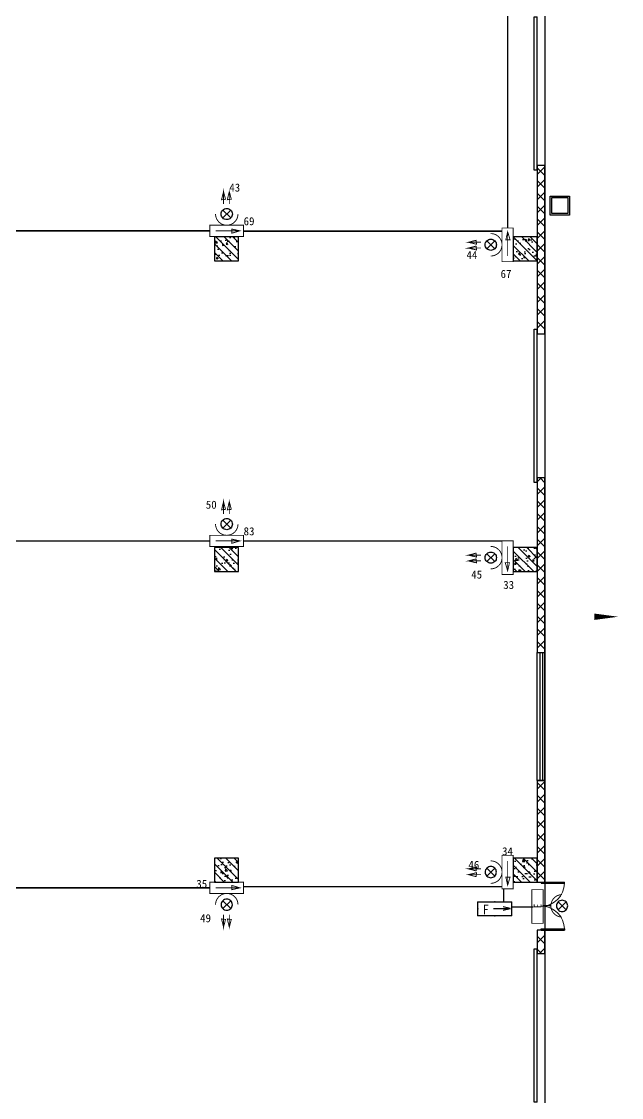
# Model space of a CAD drawing. Header units: millimetres. Extents: x -633009578 to 5705885, y -633235091 to 2571734.
# Drawn here: x 3147826 to 3166546, y 2140835 to 2174435 of the extents above; entities that cross this region are included whole.
import ezdxf
from ezdxf.enums import TextEntityAlignment as Align

# ---------------------------------------------------------------- set-up
doc = ezdxf.new("R2010")
doc.units = ezdxf.units.MM
doc.header["$LTSCALE"] = 1000
doc.header["$MEASUREMENT"] = 0
doc.linetypes.add('DASH', pattern=[0.35, 0.25, -0.1])
doc.layers.get('0').update_dxf_attribs({"color": 9})
for name, color, linetype in [('000000000000电气', 7, 'Continuous'), ('A-COLUM(柱)', 255, 'Continuous'), ('A-DI-S(箭头)', 76, 'Continuous'), ('A-DOOR(门）', 4, 'Continuous'), ('A-F-AREA(计算)', 5, 'Continuous'), ('A-HATH(填充)', 8, 'Continuous'), ('A-ROOF-G(钢构)', 25, 'Continuous'), ('A-WINDOW（窗）', 4, 'Continuous'), ('WALL', 9, 'Continuous'), ('电-强电平面-线缆', 3, 'Continuous'), ('设备-照明', 3, 'Continuous')]:
    doc.layers.add(name, color=color, linetype=linetype)
doc.styles.add('_TEL_DIM', font='simhei.ttf', dxfattribs={"height": 3.5, "bigfont": 'HZTXT'})
doc.styles.add('IDQSTYLE', font='simhei.ttf', dxfattribs={"width": 0.707, "bigfont": 'hztxt.shx'})
doc.styles.get("Standard").update_dxf_attribs({"font": 'simhei.ttf', "bigfont": 'hztxt.shx'})
doc.styles.add('宋体', font='simhei.ttf')
pattern_1 = [(45, (597821.4751960551, 677964.29318137), (-200.0002033111466, 200.0002033111467), []), (135, (597821.4751960551, 677964.29318137), (-200.0002033111467, -200.0002033111466), [])]

# ---------------------------------------------------------------- blocks, each defined once
blk = doc.blocks.new('HC000080')
at = {"color": 0, "linetype": 'Continuous', "const_width": 0.2}
blk.add_lwpolyline([(-3.75, 1.25), (3.75, 1.25), (3.75, -1.25), (-3.75, -1.25), (-3.75, 1.25)], dxfattribs=at)
at = {"color": 0, "style": 'IDQSTYLE', "width": 0.7}
for tag, p in [('E', (-0.3130491551307273, -0.8903283460458624)), ('PSFHATT', (5.75, -1.25))]:
    blk.add_attdef(tag, p, '', height=1.715220417977644, dxfattribs=at)
blk = doc.blocks.new('HC000063')
at = {"color": 0, "linetype": 'Continuous'}
for p, q in [((-0.8838834764831063, -0.8838834764831631), (0.8838834764831063, 0.8838834764829926)), ((-0.8838834764830494, 0.8838834764830494), (0.8838834764831631, -0.8838834764831631))]:
    blk.add_line(p, q, dxfattribs=at)
at = {"color": 0, "linetype": 'Continuous', "const_width": 0.2}
blk.add_lwpolyline([(5.77736507722736e-14, 2.499999999999886, 0.1989123673796648), (-1.767766952966326, 1.767766952966213, 0.1989123673796613), (-2.5, -1.128255746208508e-13, 0.1989123673796761), (-1.767766952966326, -1.767766952966497, 0.1989123673796782), (5.594010226827932e-14, -2.500000000000284)], format="xyb", dxfattribs=at)
at = {"color": 0, "linetype": 'Continuous'}
for centre, radius, start, end in [((1.49213974509621e-13, -1.27897692436818e-13), 1.250000000000206, 135.0000000000062, 179.9999999999993), ((-9.120482147295661e-14, -2.025046796916286e-13), 1.250000000000089, 89.99999999999582, 134.999999999996), ((-2.248201624865942e-14, -2.025046796916286e-13), 1.250000000000089, 45.00000000000399, 89.99999999999898), ((-2.62456723021387e-13, -1.277311589831243e-13), 1.250000000000206, 6.4374426752811e-13, 44.9999999999938), ((-9.126033262418787e-14, -1.422195694544826e-13), 1.249999999999966, 179.9999999999987, 225.000000000002), ((-9.131584377541913e-14, -1.623146062001979e-13), 1.249999999999951, 225.0000000000013, 270.0000000000042), ((-2.270406085358445e-14, -2.442490654175344e-14), 1.250000000000089, 270.000000000001, 314.9999999999997), ((-1.598721155460225e-13, -1.4210854715202e-13), 1.250000000000103, 315.000000000008, 1.302755197527349e-12)]:
    blk.add_arc(centre, radius, start, end, dxfattribs=at)
at = {"color": 0, "style": 'IDQSTYLE', "width": 0.7}
blk.add_attdef('PSFHATT', (3.250000009999943, -2.500000010000284), '', height=2.5, dxfattribs=at)
blk = doc.blocks.new('HC000064')
at = {"color": 0, "linetype": 'Continuous'}
for p, q in [((-0.8838834764831063, -0.8838834764831063), (0.8838834764831063, 0.8838834764831063)), ((-0.8838834764830494, 0.8838834764831063), (0.8838834764831631, -0.8838834764831063))]:
    blk.add_line(p, q, dxfattribs=at)
at = {"color": 0, "linetype": 'Continuous', "const_width": 0.2}
blk.add_lwpolyline([(5.710751695749348e-14, 2.499999999999886, 0.1989123673796647), (-1.767766952966326, 1.767766952966327, 0.1989123673796613), (-2.5, 1.951292859901378e-16, 0.1989123673796761), (-1.767766952966326, -1.76776695296644, 0.1989123673796782), (5.594010226827932e-14, -2.500000000000227)], format="xyb", dxfattribs=at)
for points in [[(2.226896073527712, 0.5659208660671311), (5.003498004369476, 0.5624686703930024), (3.296463286048663, 1.009912150058199), (3.185957433181557, 0.1260038671447887), (5.003498004369476, 0.5624686703930024)], [(2.224443767981995, -0.721123763554715), (5.001045698823816, -0.7245759592289005), (3.294010980502946, -0.2771324795636474), (3.18350512763584, -1.161040762477114), (5.001045698823816, -0.7245759592289005)]]:
    blk.add_lwpolyline(points, dxfattribs=at)
at = {"color": 0, "linetype": 'Continuous'}
for centre, radius, start, end in [((1.199040866595169e-14, -7.105427357601002e-14), 1.250000000000069, 135.0000000000036, 179.9999999999968), ((-2.259303855112194e-14, -1.740829702612245e-13), 1.250000000000117, 89.99999999999898, 134.9999999999991), ((-9.10937991704941e-14, -1.740829702612245e-13), 1.250000000000117, 45.00000000000085, 89.99999999999582), ((-1.252331571777177e-13, -7.088774012231625e-14), 1.250000000000068, 3.249254662582951e-12, 44.99999999999639), ((-2.284838984678572e-13, -5.684341886080801e-14), 1.250000000000172, 315.0000000000093, 2.605510395054555e-12), ((-2.264854970235319e-14, -5.695444116327053e-14), 1.250000000000034, 179.9999999999974, 225.0000000000007), ((-2.270406085358445e-14, -1.338928967697939e-13), 1.24999999999998, 224.9999999999983, 270.000000000001), ((-9.131584377541913e-14, 3.996802888650564e-15), 1.250000000000118, 270.0000000000042, 315.0000000000028)]:
    blk.add_arc(centre, radius, start, end, dxfattribs=at)
at = {"color": 0, "style": 'IDQSTYLE', "width": 0.7}
blk.add_attdef('PSFHATT', (7.003498004369476, -2.500000010000227), '', height=2.5, dxfattribs=at)
blk = doc.blocks.new('HC000078')
at = {"color": 0, "linetype": 'Continuous', "const_width": 0.2}
for points in [[(-3.750000000000028, 1.25), (3.75, 1.25), (3.75, -1.25), (-3.750000000000028, -1.25), (-3.750000000000028, 1.25)], [(2.5, 0), (-2.500000000000028, 0)]]:
    blk.add_lwpolyline(points, dxfattribs=at)
blk.add_lwpolyline([(2.917016710174721, 0), (1.120131515022848, 0.3984556212736834), (1.120131515022848, -0.539087017017323)], close=True, dxfattribs=at)
at = {"color": 0, "style": 'IDQSTYLE', "width": 0.7}
blk.add_attdef('PSFHATT', (5.75, -1.25), '', height=2.5, dxfattribs=at)
blk = doc.blocks.new('$equip_U$00000097(PC-20190719OMEG)')
h = blk.add_hatch()
h.set_pattern_fill('ANGLE', color=3, scale=0.25)
h.set_pattern_definition([(0, (-95.90287843095575, -36.03268988946184), (0, 0.873125), [0.635, -0.238125]), (90, (-95.90287843095575, -36.03268988946184), (-0.873125, 5.346348682527664e-17), [0.635, -0.238125])])
h.paths.add_polyline_path([(-0.6530363404890522, 0.00859680310350086), (-0.3650363404885866, -0.06340319689661555), (-0.3650363404885866, 0.08059680310361728)])
at = {"color": 3}
for p, q in [((-0.7199999999938882, 0.2999999999974534), (-0.7199999999938882, -0.2999999999974534)), ((0.7200000000011642, 0.2999999999974534), (-0.7199999999938882, 0.2999999999974534)), ((-0.7078247590179672, 0.08059680310361728), (-0.7078247590179672, -0.06340319689661555)), ((-0.6530363404890522, 0.00859680310350086), (-0.3650363404885866, 0.08059680310361728)), ((-0.3650363404885866, -0.06340319689661555), (-0.6530363404890522, 0.00859680310350086)), ((0.05609875861409819, 0.00859680310350086), (-0.6050363404938253, 0.00859680310350086)), ((0.7200000000011642, -0.2999999999974534), (0.7200000000011642, 0.2999999999974534)), ((-0.7199999999938882, -0.2999999999974534), (0.7200000000011642, -0.2999999999974534))]:
    blk.add_line(p, q, dxfattribs=at)
at = {"color": 3, "const_width": 0.04}
blk.add_lwpolyline([(-0.7199999999938882, 0.2999999999974534), (-0.7199999999938882, -0.2999999999974534), (0.7200000000011642, -0.2999999999974534), (0.7200000000011642, 0.2999999999974534), (-0.7199999999938882, 0.2999999999974534), (-0.7199999999938882, -0.2999999999974534)], dxfattribs=at)
for p in [(0, 0.2999999999974534), (-0.7199999999938882, -1.818989403545856e-12), (-7.619048119522631e-06, -0.3000099999972008), (0.7200000000011642, -1.818989403545856e-12)]:
    blk.add_point(p)
at = {"color": 7, "style": '_TEL_DIM', "flags": 1}
for tag in ['REMARK', 'A']:
    blk.add_attdef(tag, text='', height=2.5e-05, dxfattribs=at).set_placement((0, 0), align=Align.MIDDLE_CENTER)
at = {"color": 3, "style": '_TEL_DIM'}
blk.add_attdef('F', text='', height=0.4, dxfattribs=at).set_placement((0.3836356056344812, -0.03004351179515652), align=Align.MIDDLE_CENTER)
at = {"color": 7, "style": '_TEL_DIM'}
blk.add_attdef('$TEXT$', text='', height=2.5e-05, dxfattribs=at).set_placement((0.3836356056344812, -0.03004351179333753), align=Align.MIDDLE_CENTER)
blk = doc.blocks.new('$TCHSYS$WIN2D')
for p, q in [((-0.5, 0.5), (0.5, 0.5)), ((-0.5, 0.5), (-0.4999999999999999, -0.5)), ((0.5, 0.5), (0.4999999999999998, -0.5)), ((0.5, 0.1666666666666666), (-0.5, 0.1666666666666666)), ((0.5, -0.1666666666666667), (-0.5, -0.1666666666666667)), ((-0.4999999999999999, -0.5), (0.5, -0.5))]:
    blk.add_line(p, q)
blk = doc.blocks.new('$DorLib2D$00000126')
at = {"color": 0, "linetype": 'Continuous'}
for p, q in [((-0.5319999999956053, 0.5), (-0.5319999999956053, 0.900000000000091)), ((0.5320000000047003, 0.900000000000091), (0.5320000000047003, 0.5000000000002274))]:
    blk.add_line(p, q, dxfattribs=at)
at = {"color": 0, "linetype": 'DASH'}
for p, q in [((-0.5319999999956053, 0.900000000000091), (0.5320000000047003, 0.900000000000091)), ((-0.5319999999956053, 0.5), (0.5320000000047003, 0.5000000000002274))]:
    blk.add_line(p, q, dxfattribs=at)
blk = doc.blocks.new('$DorLib2D$00000002')
for p, q in [((-0.5, -5.684341886080802e-17), (-0.5000000000000007, 0.4875)), ((-0.4750000000000007, 0.4875), (-0.5000000000000007, 0.4875)), ((-0.475, -2.842170943040401e-17), (-0.4750000000000007, 0.4875)), ((0.475, -2.842170943040401e-17), (0.4750000000000007, 0.4875)), ((0.4750000000000007, 0.4875), (0.5000000000000007, 0.4875)), ((0.5, -5.684341886080802e-17), (0.5000000000000007, 0.4875)), ((-0.5, -5.684341886080802e-17), (-0.475, -2.842170943040401e-17)), ((0.5, -5.684341886080802e-17), (0.475, -2.842170943040401e-17))]:
    blk.add_line(p, q)
at = {"lineweight": 13}
for centre, start, end in [((-0.4875, -4.263256414560601e-17), 0, 88.53071641864632), ((0.4875, -4.263256414560601e-17), 91.4692835813537, 180)]:
    blk.add_arc(centre, 0.4875, start, end, dxfattribs=at)
blk = doc.blocks.new('_FZH')
h = blk.add_hatch()
h.set_pattern_fill('钢筋混凝土', color=256, scale=0.1, style=0)
h.set_pattern_definition([(45, (0, 0), (-0.1767766952966369, 0.1767766952966369), []), (50, (0, 0), (0.7172601826007535, -0.06275213498259512), [0.07500000000000001, -0.8250000000000001]), (355, (0, 0), (-0.138751333613, 0.7521921337000119), [0.06, -0.66]), (100.4514, (0.05977168000000001, -0.00522934), (0.5785093817140216, 0.6894395420609536), [0.06374019, -0.701142112]), (46.1842, (0, 0.2), (1.067241048625645, -0.1655190143290181), [0.1125, -1.2375]), (96.6356, (0.088936745, 0.186206693), (0.9346627055487033, 0.9741178709004418), [0.095610288, -1.051713]), (351.1842, (0, 0.2), (0.9346619451336272, 0.9741186009253247), [0.09000000000000001, -0.9900000000000001]), (21, (0.1, 0.15), (0.5969070521184617, -0.4026188906653388), [0.07500000000000001, -0.8250000000000001]), (326, (0.1, 0.15), (0.2433153319215824, 0.7251500450468529), [0.06, -0.66]), (71.4514, (0.149742233, 0.116448394), (0.84022262858149, 0.3225304967099524), [0.06374019, -0.701142112]), (37.50000000000001, (0, 0), (0.01215985531729062, 0.3328938538313115), [0, -0.652, 0, -0.67, 0, -0.6625000000000001]), (7.499999999999999, (0, 0), (0.2630695374421486, 0.3944117118823603), [0, -0.382, 0, -0.637, 0, -0.2525]), (-32.5, (-0.223, 0), (0.533822436172409, -0.02255487173437976), [0, -0.25, 0, -0.78, 0, -1.035]), (-42.5, (-0.323, 0), (0.5831861693423862, 0.1001049823323177), [0, -0.325, 0, -0.518, 0, -0.735])])
h.paths.add_polyline_path([(-0.5, -0.5), (0.5, -0.5), (0.5, 0.5), (-0.5, 0.5)])
blk.add_lwpolyline([(-0.5, -0.5), (0.5, -0.5), (0.5, 0.5), (-0.5, 0.5)], close=True)

msp = doc.modelspace()

# ---------------------------------------------------------------- hatches: boundary and pattern name
at = {"layer": 'A-HATH(填充)'}
h = msp.add_hatch(dxfattribs=at)
h.set_pattern_fill('多孔材料', color=256, scale=100, style=0)
h.set_pattern_definition(pattern_1)
h.paths.add_polyline_path([(3163919.994031782, 2169934.629172276), (3163919.994031782, 2164684.924793512), (3164159.994031773, 2164684.924793512), (3164159.994031773, 2169934.629172276)])
h = msp.add_hatch(dxfattribs=at)
h.set_pattern_fill('多孔材料', color=256, scale=100, style=0)
h.set_pattern_definition(pattern_1)
h.paths.add_polyline_path([(3163919.994031782, 2160184.924793512), (3163919.994031782, 2154734.924793003), (3164159.994031774, 2154734.924793003), (3164159.994031774, 2160184.924793512)])
h = msp.add_hatch(dxfattribs=at)
h.set_pattern_fill('多孔材料', color=256, scale=100, style=0)
h.set_pattern_definition(pattern_1)
h.paths.add_polyline_path([(3163919.994031781, 2150734.924793512), (3163919.994031781, 2147559.629172784), (3164159.994031775, 2147559.629172784), (3164159.994031774, 2150734.924793512)])
h = msp.add_hatch(dxfattribs=at)
h.set_pattern_fill('多孔材料', color=256, scale=100, style=0)
h.set_pattern_definition(pattern_1)
h.paths.add_polyline_path([(3163919.994031781, 2146059.629172784), (3163919.994031781, 2145334.629172784), (3164159.994031775, 2145334.629172784), (3164159.994031775, 2146059.629172784)])

# ---------------------------------------------------------------- linework, layer by layer
at = {"layer": 'A-DI-S(箭头)'}
msp.add_lwpolyline([(3164684.298177314, 2155847.083206601, 0, 0, 0), (3166446.484361263, 2155847.083206601, 0, 200, 0), (3165696.484361263, 2155847.083206601, 0, 0, 0)], format="xyseb", dxfattribs=at)
at = {"layer": 'A-DOOR(门）'}
for p, q in [((3164159.99403178, 2174434.629172627), (3164159.99403178, 2169934.629172627)), ((3164159.99403178, 2164684.924793447), (3164159.99403178, 2160184.924793447)), ((3164159.99403178, 2145334.629172403), (3164159.99403178, 2140834.629172403))]:
    msp.add_line(p, q, dxfattribs=at)
at = {"layer": 'A-F-AREA(计算)'}
msp.add_lwpolyline([(3029879.994031782, 2196074.629172625), (3164159.994031782, 2196074.629172625), (3164159.994031782, 2059994.629172625), (3029879.994031782, 2059994.629172625)], close=True, dxfattribs=at)
at = {"layer": 'A-ROOF-G(钢构)'}
for points in [[(3164319.994031763, 2168984.629172625), (3164919.994031763, 2168984.629172625), (3164919.994031763, 2168384.629172625), (3164319.994031763, 2168384.629172625)], [(3164369.994031763, 2168934.629172625), (3164869.994031763, 2168934.629172625), (3164869.994031763, 2168434.629172625), (3164369.994031763, 2168434.629172625)]]:
    msp.add_lwpolyline(points, close=True, dxfattribs=at)
at = {"layer": 'WALL'}
for p, q in [((3163919.994031782, 2169934.629172276), (3163919.994031782, 2164684.924793512)), ((3164159.994031773, 2169934.629172276), (3163919.994031782, 2169934.629172276)), ((3164159.994031773, 2164684.924793512), (3164159.994031773, 2169934.629172276)), ((3163919.994031782, 2164684.924793512), (3164159.994031773, 2164684.924793512)), ((3163919.994031782, 2160184.924793512), (3163919.994031782, 2154734.924793003)), ((3164159.994031774, 2160184.924793512), (3163919.994031782, 2160184.924793512)), ((3164159.994031774, 2154734.924793003), (3164159.994031774, 2160184.924793512)), ((3163919.994031782, 2154734.924793003), (3164159.994031774, 2154734.924793003)), ((3163919.994031781, 2150734.924793512), (3163919.994031781, 2147559.629172784)), ((3164159.994031774, 2150734.924793512), (3163919.994031781, 2150734.924793512)), ((3164159.994031775, 2147559.629172784), (3164159.994031774, 2150734.924793512)), ((3163919.994031781, 2147559.629172784), (3164159.994031775, 2147559.629172784)), ((3163919.994031781, 2146059.629172784), (3163919.994031781, 2145334.629172784)), ((3164159.994031775, 2146059.629172784), (3163919.994031781, 2146059.629172784)), ((3164159.994031775, 2145334.629172784), (3164159.994031775, 2146059.629172784)), ((3163919.994031781, 2145334.629172784), (3164159.994031775, 2145334.629172784))]:
    msp.add_line(p, q, dxfattribs=at)
at = {"layer": '电-强电平面-线缆', "color": 1, "linetype": 'Continuous', "const_width": 45}
for points in [[(3162994.99403178, 2167986.770024371), (3162994.99403178, 2176518.741953548)], [(3145078.085639182, 2167898.53271218), (3153705.142719971, 2167898.53271218)], [(3154755.142719971, 2167887.029929788), (3162819.99403178, 2167887.029929788)], [(3145078.085639182, 2158215.029954615), (3153705.142719971, 2158215.029954615)], [(3154755.142719971, 2158215.029954615), (3162819.99403178, 2158215.029954615)], [(3145078.085639182, 2147380.674097417), (3153705.142719971, 2147380.674097417)], [(3154755.142719971, 2147418.410188608), (3162819.99403178, 2147418.410188608)], [(3162873.661082959, 2146946.461997447), (3162873.661082959, 2147347.430301406)], [(3163119.661006641, 2146786.071862171), (3163795.895743454, 2146786.071862171)], [(3164099.783868021, 2146822.85202607), (3164344.225511966, 2146822.85202607)]]:
    msp.add_lwpolyline(points, dxfattribs=at)

# ---------------------------------------------------------------- block references
at = {"layer": 'A-COLUM(柱)', "xscale": 750, "yscale": 750, "zscale": 750, "rotation": 270}
for p in [(3154219.99403178, 2167334.629172626), (3163544.99403178, 2167334.629172626), (3154219.99403178, 2157634.629172626), (3163544.99403178, 2157634.629172626), (3154219.99403178, 2147934.629172626), (3163544.99403178, 2147934.629172626)]:
    msp.add_blockref('_FZH', p, dxfattribs=at)
at = {"layer": 'A-DOOR(门）', "extrusion": (0, 0, -1)}
for name, p, xscale, yscale, zscale, rotation in [('$DorLib2D$00000126', (-3164039.99403178, 2172184.629172627), -4500, 240, 4500, 270), ('$DorLib2D$00000126', (-3164039.99403178, 2162434.924793447), -4500, 240, 4500, 270), ('$DorLib2D$00000002', (-3164039.99403178, 2146809.62917268), 1500, 1500, 1500, 90.00000000000001), ('$DorLib2D$00000126', (-3164039.99403178, 2143084.629172403), -4500, 240, 4500, 270)]:
    msp.add_blockref(name, p, dxfattribs=dict(at, xscale=xscale, yscale=yscale, zscale=zscale, rotation=rotation))
at = {"layer": 'A-WINDOW（窗）', "extrusion": (0, 0, -1), "xscale": -4000, "yscale": 240, "zscale": 4000, "rotation": 270}
msp.add_blockref('$TCHSYS$WIN2D', (-3164039.99403178, 2152734.924793272), dxfattribs=at)
at = {"layer": '设备-照明', "yscale": 140, "zscale": 140}
for name, p, xscale, rotation in [('HC000064', (3154230.142719971, 2168423.532712179), -140, 270), ('HC000078', (3162994.99403178, 2167461.770024371), 140, 90), ('HC000064', (3154230.142719971, 2158740.029954615), -140, 270), ('HC000078', (3162994.99403178, 2157692.014622778), 140, 270), ('HC000078', (3162994.99403178, 2147872.430301406), -140, 90), ('HC000064', (3162469.994031781, 2147872.430301406), 140, 180), ('HC000078', (3154230.142719971, 2147380.674097417), -140, 180), ('HC000064', (3154230.142719971, 2146855.674097417), 140, 270)]:
    msp.add_blockref(name, p, dxfattribs=dict(at, xscale=xscale, rotation=rotation))
for name, p, xscale in [('HC000078', (3154230.142719971, 2167898.53271218), 140), ('HC000064', (3162469.994031781, 2167461.770024371), -140), ('HC000078', (3154230.142719971, 2158215.029954615), 140), ('HC000064', (3162469.994031781, 2157692.014622779), -140), ('HC000063', (3164694.202980414, 2146818.880681362), 140)]:
    msp.add_blockref(name, p, dxfattribs=dict(at, xscale=xscale))
at = {"layer": '设备-照明'}
ref = msp.add_blockref('HC000080', (3163924.783868021, 2146797.880681362), dxfattribs=dict(at, xscale=140, yscale=140, zscale=140, rotation=90))
ref.add_attrib('E', 'E', (3164049.429836468, 2146754.053799643), dxfattribs={"layer": '0', "color": 0, "height": 240.1308585168701, "rotation": 90, "width": 0.8})
ref = msp.add_blockref('$equip_U$00000097(PC-20190719OMEG)', (3162593.320009646, 2146727.153248698), dxfattribs=dict(at, xscale=-731.0291625000006, yscale=731.0291625000002, zscale=731.0291625000002, rotation=359.9999999999999))
ref.add_attrib('F', 'F', dxfattribs={"layer": '0', "color": 3, "height": 292.4116650000001, "style": '_TEL_DIM'}).set_placement((3162312.871194154, 2146705.190565432), align=Align.MIDDLE_CENTER)
ref.add_attrib('$TEXT$', 'REMARK', dxfattribs={"layer": '0', "color": 7, "height": 0.01827572906250001, "style": '_TEL_DIM'}).set_placement((3162312.871194154, 2146705.190565435), align=Align.MIDDLE_CENTER)

# ---------------------------------------------------------------- texts
at = {"layer": '000000000000电气', "color": 4, "lineweight": 35, "style": '宋体'}
for s, p in [('43', (3154308.888333826, 2169124.022432791)), ('44', (3161711.023423155, 2167020.307861016)), ('50', (3153575.261238628, 2159221.415089625)), ('45', (3161858.622486189, 2157039.239277096)), ('46', (3161769.847633946, 2147973.870935699)), ('49', (3153397.124437605, 2146306.497015471))]:
    msp.add_text(s, height=250, dxfattribs=at).set_placement(p)
at = {"layer": '000000000000电气', "color": 2, "lineweight": 35, "style": '宋体'}
for s, p in [('69', (3154755.142719971, 2168073.53271218)), ('67', (3162773.861319202, 2166427.832877096)), ('83', (3154755.142719971, 2158390.029954615))]:
    msp.add_text(s, height=250, dxfattribs=at).set_placement(p)
at = {"layer": '000000000000电气', "color": 0, "lineweight": 35, "style": '宋体'}
for s, p in [('33', (3162857.160303786, 2156715.378151393)), ('34', (3162819.99403178, 2148397.430301406)), ('35', (3153279.958491888, 2147380.674097417))]:
    msp.add_text(s, height=250, dxfattribs=at).set_placement(p)

doc.saveas('drawing.dxf')
